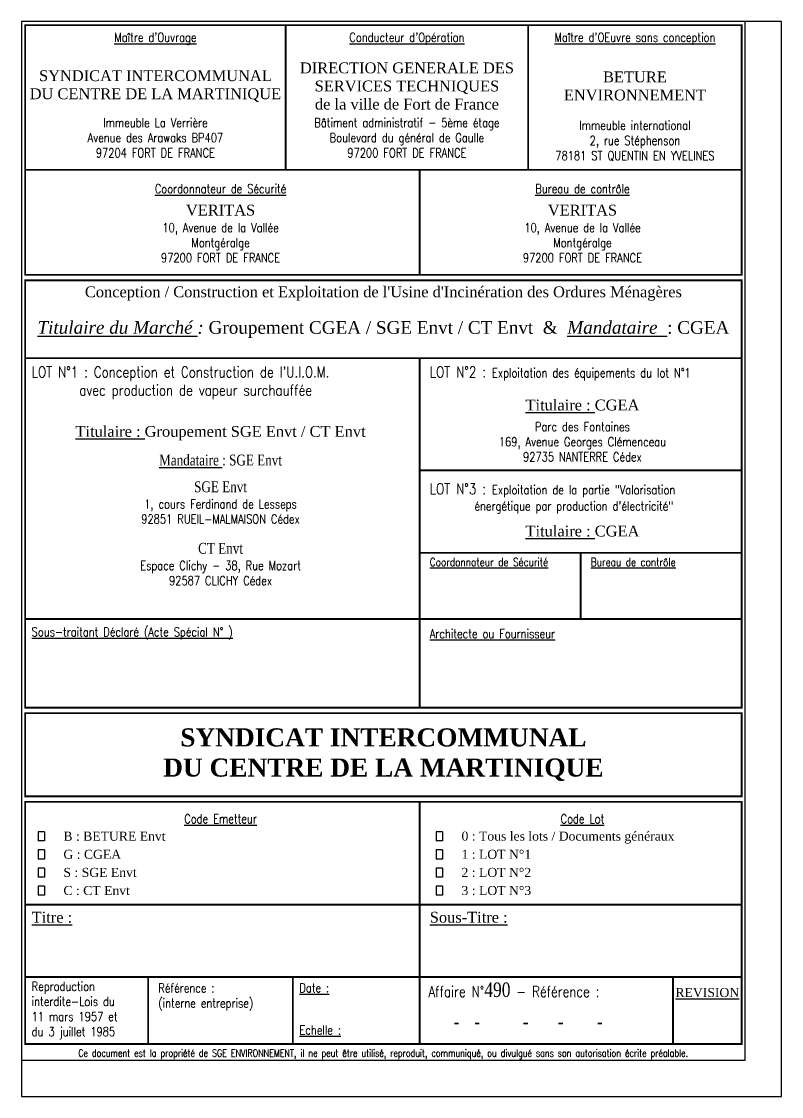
# Model space of a CAD drawing. Extents: x 0 to 210, y 0 to 497.
# Drawn here: x 0 to 210, y 0 to 297 of the extents above; entities that cross this region are included whole.
import ezdxf
from ezdxf.enums import TextEntityAlignment as Align

# ---------------------------------------------------------------- set-up
doc = ezdxf.new("R2010")
doc.units = 0
doc.header["$MEASUREMENT"] = 0
doc.layers.get('0').update_dxf_attribs({"linetype": 'CONTINUOUS'})
doc.styles.add('C_ROMAND', font='romand.shx', dxfattribs={"width": 0.8})
doc.styles.add('C_ROMANS', font='ROMANS.SHX', dxfattribs={"width": 0.9})
doc.styles.add('C_ROMANTIC', font='romantic.ttf')

msp = doc.modelspace()

# ---------------------------------------------------------------- linework, layer by layer
at = {"linetype": 'CONTINUOUS'}
for p, q in [((200, 297), (0, 297)), ((0, 297), (0, 10)), ((200, 10), (200, 297)), ((6.31, 73.11), (4.61, 73.11)), ((4.61, 73.11), (4.61, 70.61)), ((6.31, 73.11), (6.31, 70.61)), ((116.31, 73.11), (114.61, 73.11)), ((114.61, 73.11), (114.61, 70.61)), ((116.31, 73.11), (116.31, 70.61)), ((6.31, 70.61), (4.61, 70.61)), ((116.31, 70.61), (114.61, 70.61)), ((6.31, 68.11), (4.61, 68.11)), ((4.61, 68.11), (4.61, 65.61)), ((6.31, 65.61), (4.61, 65.61)), ((6.31, 68.11), (6.31, 65.61)), ((116.31, 68.11), (114.61, 68.11)), ((114.61, 68.11), (114.61, 65.61)), ((116.31, 65.61), (114.61, 65.61)), ((116.31, 68.11), (116.31, 65.61)), ((6.31, 63.11), (4.61, 63.11)), ((4.61, 63.11), (4.61, 60.61)), ((6.31, 63.11), (6.31, 60.61)), ((114.61, 63.11), (114.61, 60.61)), ((116.31, 63.11), (114.61, 63.11)), ((116.31, 63.11), (116.31, 60.61)), ((6.31, 60.61), (4.61, 60.61)), ((116.31, 60.61), (114.61, 60.61)), ((6.31, 58.11), (4.61, 58.11)), ((4.61, 58.11), (4.61, 55.61)), ((6.31, 58.11), (6.31, 55.61)), ((116.31, 58.11), (114.61, 58.11)), ((114.61, 58.11), (114.61, 55.61)), ((116.31, 58.11), (116.31, 55.61)), ((6.31, 55.61), (4.61, 55.61)), ((116.31, 55.61), (114.61, 55.61)), ((0, 10), (200, 10))]:
    msp.add_line(p, q, dxfattribs=at)
msp.add_lwpolyline([(0, 0), (210, 0), (210, 297), (0, 297)], close=True, dxfattribs=at)
at = {"linetype": 'CONTINUOUS', "const_width": 0.5}
for points in [[(199, 296), (1, 296), (1, 227), (199, 227)], [(199, 107.43), (1, 107.43), (1, 225.5), (199, 225.5)], [(199, 82.93), (1, 82.93), (1, 105.93), (199, 105.93)], [(199, 14.5), (1, 14.5), (1, 81.43), (199, 81.43)]]:
    msp.add_lwpolyline(points, close=True, dxfattribs=at)
for points in [[(73, 256), (73, 296)], [(140, 256), (140, 296)], [(1, 256), (199, 256)], [(110, 227), (110, 256)], [(1, 204), (199, 204)], [(110, 107.43), (110, 204)], [(110, 173), (199, 173)], [(110, 150.19), (199, 150.19)], [(154.5, 150.19), (154.5, 131.93)], [(1, 131.93), (199, 131.93)], [(110, 14.5), (110, 81.43)], [(1, 53), (199, 53)], [(1, 33), (199, 33)], [(35, 33), (35, 14.5)], [(75, 14.5), (75, 33)], [(180, 14.5), (180, 33)]]:
    msp.add_lwpolyline(points, dxfattribs=at)

# ---------------------------------------------------------------- texts
at = {"style": 'C_ROMANS', "width": 0.8}
msp.add_text('Ce document est la propriété de SGE ENVIRONNEMENT, il ne peut être utilisé, reproduit, communiqué, ou divulgué sans son autorisation écrite préalable.', height=2, dxfattribs=at).set_placement((99.93, 11), align=Align.CENTER)
at = {"linetype": 'CONTINUOUS'}
for s, insert, char_height, width, attachment_point, style in [("\\LMaître d'Ouvrage", (37, 290.54), 2.5, 56, 8, 'C_ROMAND'), ("\\LConducteur d'Opération", (106.5, 290.54), 2.5, 56, 8, 'C_ROMAND'), ("\\LMaître d'OEuvre sans conception", (169.5, 290.54), 2.5, 71.81, 8, 'C_ROMAND'), ('DIRECTION GENERALE DES\\PSERVICES TECHNIQUES\\Pde la ville de Fort de France', (106.5, 279.16), 3, 230, 5, 'C_ROMANTIC'), ('SYNDICAT INTERCOMMUNAL\\PDU CENTRE DE LA MARTINIQUE', (37, 279.16), 3, 230, 5, 'C_ROMANTIC'), ('BETURE\\PENVIRONNEMENT', (169.5, 279.16), 3, 230, 5, 'C_ROMANTIC'), ('Immeuble La Verrière\\PAvenue des Arawaks BP407\\P97204 FORT DE FRANCE', (37, 259.47), 2.5, 56, 8, 'C_ROMAND'), ('Bâtiment administratif - 5ème étage\\PBoulevard du général de Gaulle\\P97200 FORT DE FRANCE', (106.5, 259.47), 2.5, 75.73, 8, 'C_ROMAND'), ('Immeuble international\\P2, rue Stéphenson\\P78181 ST QUENTIN EN YVELINES', (169.5, 258.47), 2.5, 75.73, 8, 'C_ROMAND'), ('\\LCoordonnateur de Sécurité', (55, 249.54), 2.5, 56, 8, 'C_ROMAND'), ('\\LBureau de contrôle', (155, 249.54), 2.5, 56, 8, 'C_ROMAND'), ('VERITAS', (55, 244.86), 3, 230, 5, 'C_ROMANTIC'), ('VERITAS', (155, 244.86), 3, 230, 5, 'C_ROMANTIC'), ('10, Avenue de la Vallée\\PMontgéralge\\P97200 FORT DE FRANCE', (55, 230.47), 2.5, 56, 8, 'C_ROMAND'), ('10, Avenue de la Vallée\\PMontgéralge\\P97200 FORT DE FRANCE', (155, 230.47), 2.5, 56, 8, 'C_ROMAND'), ("Conception / Construction et Exploitation de l'Usine d'Incinération des Ordures Ménagères", (100, 221.82), 3, 230, 5, 'C_ROMANTIC'), ('\\fRomantic|b0|i1|c2|p2;\\LTitulaire du Marché\\l :\\fRomantic|b0|i0|c2|p2; Groupement CGEA / SGE Envt / CT Envt  &  \\fRomantic|b0|i1|c2|p2;\\LMandataire \\fRomantic|b0|i0|c2|p2;\\l : CGEA', (100, 211.9), 3.5, 230, 5, 'C_ROMANTIC'), ("LOT N°1 : Conception et Construction de l'U.I.O.M.\\P        avec production de vapeur surchauffée", (2.81, 192.65), 3, 230, 7, 'C_ROMAND'), ('LOT N°2 : \\H2.5;Exploitation des équipements du lot N°1', (112.81, 197.85), 3, 230, 7, 'C_ROMAND'), ('\\LTitulaire :\\l CGEA', (155, 189.48), 3, 88, 8, 'C_ROMANTIC'), ('\\LTitulaire :\\l Groupement SGE Envt / CT Envt', (55, 181.28), 3, 88, 8, 'C_ROMANTIC'), ('Parc des Fontaines\\P169, Avenue Georges Clémenceau\\P92735 NANTERRE Cédex', (155, 175.47), 2.5, 88, 8, 'C_ROMAND'), ('\\fRomantic|b0|i0|c2|p2;\\LMandataire \\l: SGE Envt', (55, 174.28), 3, 88, 8, 'C_ROMAND'), ('\\fRomantic|b0|i0|c2|p2;SGE Envt\\P\\Fromand.shx;\\H2.5;1, cours Ferdinand de Lesseps\\P92851 RUEIL-MALMAISON Cédex', (55, 158.28), 3, 88, 8, 'C_ROMAND'), ('LOT N°3 : \\H2.5;Exploitation de la partie "Valorisation\\P         énergétique par production d\'électricité"', (112.81, 161.04), 3, 230, 7, 'C_ROMAND'), ('\\LTitulaire :\\l CGEA', (155, 154.66), 3, 88, 8, 'C_ROMANTIC'), ('\\fRomantic|b0|i0|c2|p2;CT Envt\\P\\Fromand.shx;\\H2.5;Espace Clichy - 38, Rue Mozart\\P92587 CLICHY Cédex', (55, 141.28), 3, 88, 8, 'C_ROMAND'), ('\\LCoordonnateur de Sécurité', (112.81, 146.53), 2.25, 56, 7, 'C_ROMAND'), ('\\LBureau de contrôle', (157.31, 146.53), 2.25, 56, 7, 'C_ROMAND'), ('\\LSous-traitant Déclaré (Acte Spécial N° )', (2.81, 126.28), 2.5, 85.03, 7, 'C_ROMAND'), ('\\LArchitecte ou Fournisseur', (112.81, 126.64), 2.5, 85, 7, 'C_ROMAND'), ('\\fRomantic|b1|i0|c2|p2;SYNDICAT INTERCOMMUNAL\\PDU CENTRE DE LA MARTINIQUE', (100, 94.43), 5, 230, 5, 'C_ROMANTIC'), ('\\LCode Emetteur', (55, 75.47), 2.5, 56, 8, 'C_ROMAND'), ('\\LCode Lot', (155, 75.47), 2.5, 56, 8, 'C_ROMAND'), ('B : BETURE Envt', (11.59, 70.61), 2.5, 92.59, 7, 'C_ROMANTIC'), ('0 : Tous les lots / Documents généraux', (121.59, 69.87), 2.5, 92.59, 7, 'C_ROMANTIC'), ('G : CGEA', (11.59, 65.61), 2.5, 92.59, 7, 'C_ROMANTIC'), ('1 : LOT N°1', (121.59, 65.61), 2.5, 92.59, 7, 'C_ROMANTIC'), ('S : SGE Envt', (11.59, 60.61), 2.5, 92.59, 7, 'C_ROMANTIC'), ('2 : LOT N°2', (121.59, 60.61), 2.5, 92.59, 7, 'C_ROMANTIC'), ('C : CT Envt', (11.59, 55.61), 2.5, 92.59, 7, 'C_ROMANTIC'), ('3 : LOT N°3', (121.59, 55.61), 2.5, 92.59, 7, 'C_ROMANTIC'), ('\\LTitre :', (2.81, 47.96), 3, 85, 7, 'C_ROMANTIC'), ('\\LSous-Titre :', (112.81, 47.96), 3, 85, 7, 'C_ROMANTIC'), ('Reproduction\\Pinterdite-Lois du\\P11 mars 1957 et\\Pdu 3 juillet 1985', (2.81, 15.84), 2.5, 85, 7, 'C_ROMAND'), ('Référence :\\P(interne entreprise)', (37.81, 23.72), 2.5, 85, 7, 'C_ROMAND'), ('\\LDate :', (76.79, 28.76), 2.5, 85, 7, 'C_ROMAND'), ('Affaire N°\\fRomantic|b0|i0|c2|p2;\\H4;490\\Fromand.shx;\\H3; - Référence :', (112.44, 27.43), 3, 56, 7, 'C_ROMAND'), ('\\LREVISION', (189.5, 27.43), 2.5, 56, 8, 'C_ROMANTIC'), ('\\LEchelle :', (76.79, 17.14), 2.5, 85, 7, 'C_ROMAND'), ('\\fRomantic|b0|i0|c2|p2;-', (119.38, 18.77), 4, 56, 7, 'C_ROMAND'), ('\\fRomantic|b0|i0|c2|p2;-', (125.11, 18.77), 4, 56, 7, 'C_ROMAND'), ('\\fRomantic|b0|i0|c2|p2;-', (138.49, 18.77), 4, 56, 7, 'C_ROMAND'), ('\\fRomantic|b0|i0|c2|p2;-', (148.17, 18.77), 4, 56, 7, 'C_ROMAND'), ('\\fRomantic|b0|i0|c2|p2;-', (159, 18.77), 4, 56, 7, 'C_ROMAND')]:
    msp.add_mtext(s, dxfattribs=dict(at, insert=insert, char_height=char_height, width=width, attachment_point=attachment_point, style=style))

doc.saveas('drawing.dxf')
